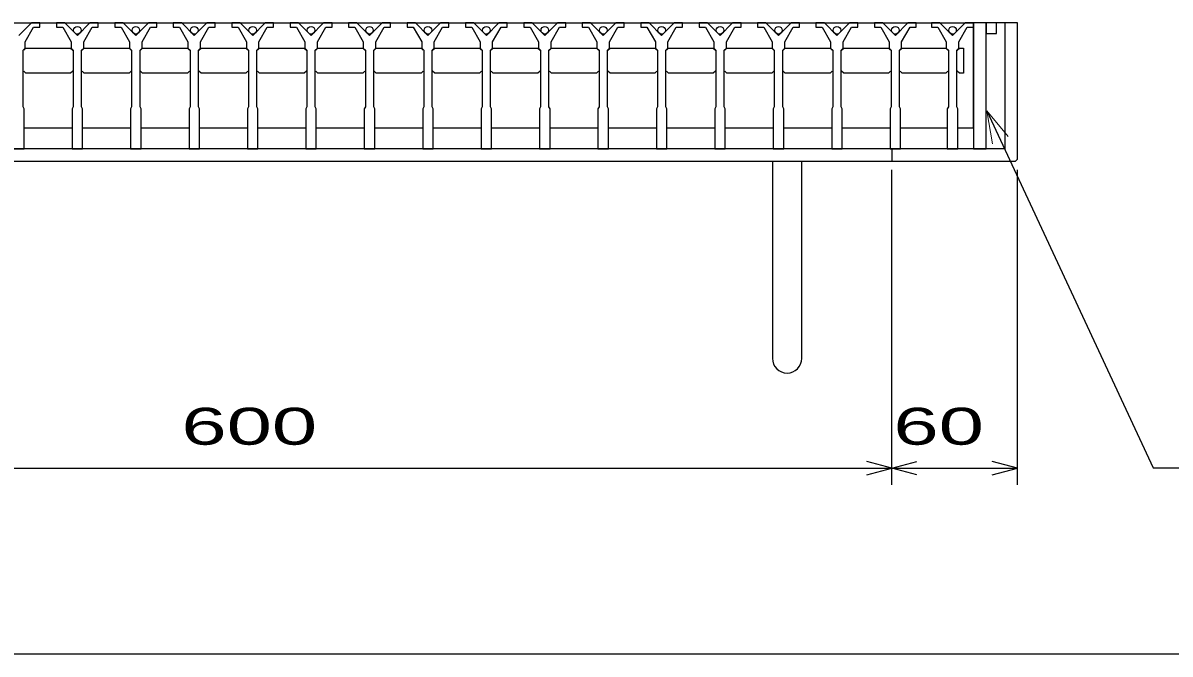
# Model space of a CAD drawing. Units: millimetres, scale not verified. Extents: x -1456 to 1379, y -1030 to 847.
# Drawn here: x -852 to -304, y -913 to -612 of the extents above; entities that cross this region are included whole.
import ezdxf
from ezdxf.enums import TextEntityAlignment as Align

# ---------------------------------------------------------------- set-up
doc = ezdxf.new("R2010")
doc.units = ezdxf.units.MM
doc.header["$LTSCALE"] = 8
for name, color, linetype, lineweight in [('0_2', 150, 'Continuous', 25), ('16', 3, 'Continuous', 25), ('17', 3, 'Continuous', 25), ('19', 6, 'Continuous', 25), ('22', 2, 'Continuous', 25)]:
    doc.layers.add(name, color=color, linetype=linetype, lineweight=lineweight)
doc.styles.add('ベクトル', font='')
doc.styles.get('ベクトル').set_extended_font_data('ベクトル')

msp = doc.modelspace()

# ---------------------------------------------------------------- linework, layer by layer
at = {"layer": '0_2'}
msp.add_line((1379.2, -912.8), (-1388.8, -912.8), dxfattribs=at)
at = {"layer": '16'}
for p, q in [((-1086.8, -611.727), (-397.8, -611.727)), ((-847.6, -611.727), (-853.6, -617.727)), ((-843.6, -611.727), (-847.6, -611.727)), ((-843.6, -613.727), (-843.6, -611.727)), ((-835.7, -611.727), (-835.7, -613.727)), ((-831.7, -611.727), (-835.7, -611.727)), ((-825.7, -617.727), (-831.7, -611.727)), ((-819.7, -611.727), (-825.7, -617.727)), ((-815.7, -611.727), (-819.7, -611.727)), ((-815.7, -613.727), (-815.7, -611.727)), ((-807.8, -611.727), (-807.8, -613.727)), ((-803.8, -611.727), (-807.8, -611.727)), ((-797.8, -617.727), (-803.8, -611.727)), ((-791.8, -611.727), (-797.8, -617.727)), ((-787.8, -611.727), (-791.8, -611.727)), ((-787.8, -613.727), (-787.8, -611.727)), ((-779.9, -611.727), (-779.9, -613.727)), ((-775.9, -611.727), (-779.9, -611.727)), ((-769.9, -617.727), (-775.9, -611.727)), ((-763.9, -611.727), (-769.9, -617.727)), ((-759.9, -611.727), (-763.9, -611.727)), ((-759.9, -613.727), (-759.9, -611.727)), ((-752, -611.727), (-752, -613.727)), ((-748, -611.727), (-752, -611.727)), ((-742, -617.727), (-748, -611.727)), ((-736, -611.727), (-742, -617.727)), ((-732, -611.727), (-736, -611.727)), ((-732, -613.727), (-732, -611.727)), ((-724.1, -611.727), (-724.1, -613.727)), ((-720.1, -611.727), (-724.1, -611.727)), ((-714.1, -617.727), (-720.1, -611.727)), ((-708.1, -611.727), (-714.1, -617.727)), ((-704.1, -611.727), (-708.1, -611.727)), ((-704.1, -613.727), (-704.1, -611.727)), ((-696.2, -611.727), (-696.2, -613.727)), ((-692.2, -611.727), (-696.2, -611.727)), ((-686.2, -617.727), (-692.2, -611.727)), ((-680.2, -611.727), (-686.2, -617.727)), ((-676.2, -611.727), (-680.2, -611.727)), ((-676.2, -613.727), (-676.2, -611.727)), ((-668.3, -611.727), (-668.3, -613.727)), ((-664.3, -611.727), (-668.3, -611.727)), ((-658.3, -617.727), (-664.3, -611.727)), ((-652.3, -611.727), (-658.3, -617.727)), ((-648.3, -611.727), (-652.3, -611.727)), ((-648.3, -613.727), (-648.3, -611.727)), ((-640.4, -611.727), (-640.4, -613.727)), ((-636.4, -611.727), (-640.4, -611.727)), ((-630.4, -617.727), (-636.4, -611.727)), ((-624.4, -611.727), (-630.4, -617.727)), ((-620.4, -611.727), (-624.4, -611.727)), ((-620.4, -613.727), (-620.4, -611.727)), ((-612.5, -611.727), (-612.5, -613.727)), ((-608.5, -611.727), (-612.5, -611.727)), ((-602.5, -617.727), (-608.5, -611.727)), ((-596.5, -611.727), (-602.5, -617.727)), ((-592.5, -611.727), (-596.5, -611.727)), ((-592.5, -613.727), (-592.5, -611.727)), ((-584.6, -611.727), (-584.6, -613.727)), ((-580.6, -611.727), (-584.6, -611.727)), ((-574.6, -617.727), (-580.6, -611.727)), ((-568.6, -611.727), (-574.6, -617.727)), ((-564.6, -611.727), (-568.6, -611.727)), ((-564.6, -613.727), (-564.6, -611.727)), ((-556.7, -611.727), (-556.7, -613.727)), ((-552.7, -611.727), (-556.7, -611.727)), ((-546.7, -617.727), (-552.7, -611.727)), ((-540.7, -611.727), (-546.7, -617.727)), ((-536.7, -611.727), (-540.7, -611.727)), ((-536.7, -613.727), (-536.7, -611.727)), ((-528.8, -611.727), (-528.8, -613.727)), ((-524.8, -611.727), (-528.8, -611.727)), ((-518.8, -617.727), (-524.8, -611.727)), ((-512.8, -611.727), (-518.8, -617.727)), ((-508.8, -611.727), (-512.8, -611.727)), ((-508.8, -613.727), (-508.8, -611.727)), ((-500.9, -611.727), (-500.9, -613.727)), ((-496.9, -611.727), (-500.9, -611.727)), ((-490.9, -617.727), (-496.9, -611.727)), ((-484.9, -611.727), (-490.9, -617.727)), ((-480.9, -611.727), (-484.9, -611.727)), ((-480.9, -613.727), (-480.9, -611.727)), ((-473, -611.727), (-473, -613.727)), ((-469, -611.727), (-473, -611.727)), ((-463, -617.727), (-469, -611.727)), ((-457, -611.727), (-463, -617.727)), ((-453, -611.727), (-457, -611.727)), ((-453, -613.727), (-453, -611.727)), ((-445.1, -611.727), (-445.1, -613.727)), ((-441.1, -611.727), (-445.1, -611.727)), ((-435.1, -617.727), (-441.1, -611.727)), ((-429.1, -611.727), (-435.1, -617.727)), ((-425.1, -611.727), (-429.1, -611.727)), ((-425.1, -613.727), (-425.1, -611.727)), ((-417.8, -611.727), (-417.8, -613.727)), ((-413.8, -611.727), (-417.8, -611.727)), ((-407.8, -617.727), (-413.8, -611.727)), ((-401.8, -611.727), (-407.8, -617.727)), ((-397.8, -611.727), (-401.8, -611.727)), ((-397.8, -613.727), (-397.8, -611.727)), ((-397.8, -661.727), (-397.8, -611.727)), ((-850.6, -620.727), (-846.6, -613.727)), ((-846.6, -613.727), (-843.6, -613.727)), ((-835.7, -613.727), (-832.7, -613.727)), ((-832.7, -613.727), (-828.7, -620.727)), ((-822.7, -620.727), (-818.7, -613.727)), ((-818.7, -613.727), (-815.7, -613.727)), ((-807.8, -613.727), (-804.8, -613.727)), ((-804.8, -613.727), (-800.8, -620.727)), ((-794.8, -620.727), (-790.8, -613.727)), ((-790.8, -613.727), (-787.8, -613.727)), ((-779.9, -613.727), (-776.9, -613.727)), ((-776.9, -613.727), (-772.9, -620.727)), ((-766.9, -620.727), (-762.9, -613.727)), ((-762.9, -613.727), (-759.9, -613.727)), ((-752, -613.727), (-749, -613.727)), ((-749, -613.727), (-745, -620.727)), ((-739, -620.727), (-735, -613.727)), ((-735, -613.727), (-732, -613.727)), ((-724.1, -613.727), (-721.1, -613.727)), ((-721.1, -613.727), (-717.1, -620.727)), ((-711.1, -620.727), (-707.1, -613.727)), ((-707.1, -613.727), (-704.1, -613.727)), ((-696.2, -613.727), (-693.2, -613.727)), ((-693.2, -613.727), (-689.2, -620.727)), ((-683.2, -620.727), (-679.2, -613.727)), ((-679.2, -613.727), (-676.2, -613.727)), ((-668.3, -613.727), (-665.3, -613.727)), ((-665.3, -613.727), (-661.3, -620.727)), ((-655.3, -620.727), (-651.3, -613.727)), ((-651.3, -613.727), (-648.3, -613.727)), ((-640.4, -613.727), (-637.4, -613.727)), ((-637.4, -613.727), (-633.4, -620.727)), ((-627.4, -620.727), (-623.4, -613.727)), ((-623.4, -613.727), (-620.4, -613.727)), ((-612.5, -613.727), (-609.5, -613.727)), ((-609.5, -613.727), (-605.5, -620.727)), ((-599.5, -620.727), (-595.5, -613.727)), ((-595.5, -613.727), (-592.5, -613.727)), ((-584.6, -613.727), (-581.6, -613.727)), ((-581.6, -613.727), (-577.6, -620.727)), ((-571.6, -620.727), (-567.6, -613.727)), ((-567.6, -613.727), (-564.6, -613.727)), ((-556.7, -613.727), (-553.7, -613.727)), ((-553.7, -613.727), (-549.7, -620.727)), ((-543.7, -620.727), (-539.7, -613.727)), ((-539.7, -613.727), (-536.7, -613.727)), ((-528.8, -613.727), (-525.8, -613.727)), ((-525.8, -613.727), (-521.8, -620.727)), ((-515.8, -620.727), (-511.8, -613.727)), ((-511.8, -613.727), (-508.8, -613.727)), ((-500.9, -613.727), (-497.9, -613.727)), ((-497.9, -613.727), (-493.9, -620.727)), ((-487.9, -620.727), (-483.9, -613.727)), ((-483.9, -613.727), (-480.9, -613.727)), ((-473, -613.727), (-470, -613.727)), ((-470, -613.727), (-466, -620.727)), ((-460, -620.727), (-456, -613.727)), ((-456, -613.727), (-453, -613.727)), ((-445.1, -613.727), (-442.1, -613.727)), ((-442.1, -613.727), (-438.1, -620.727)), ((-432.1, -620.727), (-428.1, -613.727)), ((-428.1, -613.727), (-425.1, -613.727)), ((-417.8, -613.727), (-414.8, -613.727)), ((-414.8, -613.727), (-410.8, -620.727)), ((-404.8, -620.727), (-400.8, -613.727)), ((-400.8, -613.727), (-397.8, -613.727)), ((-851.6, -624.727), (-850.6, -623.727)), ((-851.35, -624.727), (-850.35, -623.727)), ((-850.6, -623.727), (-850.6, -620.727)), ((-850.35, -623.727), (-828.95, -623.727)), ((-828.95, -623.727), (-827.95, -624.727)), ((-828.7, -620.727), (-828.7, -623.727)), ((-828.7, -623.727), (-827.7, -624.727)), ((-823.7, -624.727), (-822.7, -623.727)), ((-823.45, -624.727), (-822.45, -623.727)), ((-822.7, -623.727), (-822.7, -620.727)), ((-822.45, -623.727), (-801.05, -623.727)), ((-801.05, -623.727), (-800.05, -624.727)), ((-800.8, -620.727), (-800.8, -623.727)), ((-800.8, -623.727), (-799.8, -624.727)), ((-795.8, -624.727), (-794.8, -623.727)), ((-795.55, -624.727), (-794.55, -623.727)), ((-794.8, -623.727), (-794.8, -620.727)), ((-794.55, -623.727), (-773.15, -623.727)), ((-773.15, -623.727), (-772.15, -624.727)), ((-772.9, -620.727), (-772.9, -623.727)), ((-772.9, -623.727), (-771.9, -624.727)), ((-767.9, -624.727), (-766.9, -623.727)), ((-767.65, -624.727), (-766.65, -623.727)), ((-766.9, -623.727), (-766.9, -620.727)), ((-766.65, -623.727), (-745.25, -623.727)), ((-745.25, -623.727), (-744.25, -624.727)), ((-745, -620.727), (-745, -623.727)), ((-745, -623.727), (-744, -624.727)), ((-740, -624.727), (-739, -623.727)), ((-739.75, -624.727), (-738.75, -623.727)), ((-739, -623.727), (-739, -620.727)), ((-738.75, -623.727), (-717.35, -623.727)), ((-717.35, -623.727), (-716.35, -624.727)), ((-717.1, -620.727), (-717.1, -623.727)), ((-717.1, -623.727), (-716.1, -624.727)), ((-712.1, -624.727), (-711.1, -623.727)), ((-711.85, -624.727), (-710.85, -623.727)), ((-711.1, -623.727), (-711.1, -620.727)), ((-710.85, -623.727), (-689.45, -623.727)), ((-689.45, -623.727), (-688.45, -624.727)), ((-689.2, -620.727), (-689.2, -623.727)), ((-689.2, -623.727), (-688.2, -624.727)), ((-684.2, -624.727), (-683.2, -623.727)), ((-683.95, -624.727), (-682.95, -623.727)), ((-683.2, -623.727), (-683.2, -620.727)), ((-682.95, -623.727), (-661.55, -623.727)), ((-661.55, -623.727), (-660.55, -624.727)), ((-661.3, -620.727), (-661.3, -623.727)), ((-661.3, -623.727), (-660.3, -624.727)), ((-656.3, -624.727), (-655.3, -623.727)), ((-656.05, -624.727), (-655.05, -623.727)), ((-655.3, -623.727), (-655.3, -620.727)), ((-655.05, -623.727), (-633.65, -623.727)), ((-633.65, -623.727), (-632.65, -624.727)), ((-633.4, -620.727), (-633.4, -623.727)), ((-633.4, -623.727), (-632.4, -624.727)), ((-628.4, -624.727), (-627.4, -623.727)), ((-628.15, -624.727), (-627.15, -623.727)), ((-627.4, -623.727), (-627.4, -620.727)), ((-627.15, -623.727), (-605.75, -623.727)), ((-605.75, -623.727), (-604.75, -624.727)), ((-605.5, -620.727), (-605.5, -623.727)), ((-605.5, -623.727), (-604.5, -624.727)), ((-600.5, -624.727), (-599.5, -623.727)), ((-600.25, -624.727), (-599.25, -623.727)), ((-599.5, -623.727), (-599.5, -620.727)), ((-599.25, -623.727), (-577.85, -623.727)), ((-577.85, -623.727), (-576.85, -624.727)), ((-577.6, -620.727), (-577.6, -623.727)), ((-577.6, -623.727), (-576.6, -624.727)), ((-572.6, -624.727), (-571.6, -623.727)), ((-572.35, -624.727), (-571.35, -623.727)), ((-571.6, -623.727), (-571.6, -620.727)), ((-571.35, -623.727), (-549.95, -623.727)), ((-549.95, -623.727), (-548.95, -624.727)), ((-549.7, -620.727), (-549.7, -623.727)), ((-549.7, -623.727), (-548.7, -624.727)), ((-544.7, -624.727), (-543.7, -623.727)), ((-544.45, -624.727), (-543.45, -623.727)), ((-543.7, -623.727), (-543.7, -620.727)), ((-543.45, -623.727), (-522.05, -623.727)), ((-522.05, -623.727), (-521.05, -624.727)), ((-521.8, -620.727), (-521.8, -623.727)), ((-521.8, -623.727), (-520.8, -624.727)), ((-516.8, -624.727), (-515.8, -623.727)), ((-516.55, -624.727), (-515.55, -623.727)), ((-515.8, -623.727), (-515.8, -620.727)), ((-515.55, -623.727), (-494.15, -623.727)), ((-494.15, -623.727), (-493.15, -624.727)), ((-493.9, -620.727), (-493.9, -623.727)), ((-493.9, -623.727), (-492.9, -624.727)), ((-488.9, -624.727), (-487.9, -623.727)), ((-488.65, -624.727), (-487.65, -623.727)), ((-487.9, -623.727), (-487.9, -620.727)), ((-487.65, -623.727), (-466.25, -623.727)), ((-466.25, -623.727), (-465.25, -624.727)), ((-466, -620.727), (-466, -623.727)), ((-466, -623.727), (-465, -624.727)), ((-461, -624.727), (-460, -623.727)), ((-460.75, -624.727), (-459.75, -623.727)), ((-460, -623.727), (-460, -620.727)), ((-459.75, -623.727), (-438.35, -623.727)), ((-438.35, -623.727), (-437.35, -624.727)), ((-438.1, -620.727), (-438.1, -623.727)), ((-438.1, -623.727), (-437.1, -624.727)), ((-433.1, -624.727), (-432.1, -623.727)), ((-432.85, -624.727), (-431.85, -623.727)), ((-432.1, -623.727), (-432.1, -620.727)), ((-431.85, -623.727), (-411.05, -623.727)), ((-411.05, -623.727), (-410.05, -624.727)), ((-410.8, -620.727), (-410.8, -623.727)), ((-410.8, -623.727), (-409.8, -624.727)), ((-405.8, -624.727), (-404.8, -623.727)), ((-405.55, -624.727), (-404.55, -623.727)), ((-404.8, -623.727), (-404.8, -620.727)), ((-404.55, -623.727), (-402.55, -623.727)), ((-402.55, -623.727), (-402.55, -635.727)), ((-851.6, -651.727), (-851.6, -624.727)), ((-827.7, -624.727), (-827.7, -651.727)), ((-823.7, -651.727), (-823.7, -624.727)), ((-799.8, -624.727), (-799.8, -651.727)), ((-795.8, -651.727), (-795.8, -624.727)), ((-771.9, -624.727), (-771.9, -651.727)), ((-767.9, -651.727), (-767.9, -624.727)), ((-744, -624.727), (-744, -651.727)), ((-740, -651.727), (-740, -624.727)), ((-716.1, -624.727), (-716.1, -651.727)), ((-712.1, -651.727), (-712.1, -624.727)), ((-688.2, -624.727), (-688.2, -651.727)), ((-684.2, -651.727), (-684.2, -624.727)), ((-660.3, -624.727), (-660.3, -651.727)), ((-656.3, -651.727), (-656.3, -624.727)), ((-632.4, -624.727), (-632.4, -651.727)), ((-628.4, -651.727), (-628.4, -624.727)), ((-604.5, -624.727), (-604.5, -651.727)), ((-600.5, -651.727), (-600.5, -624.727)), ((-576.6, -624.727), (-576.6, -651.727)), ((-572.6, -651.727), (-572.6, -624.727)), ((-548.7, -624.727), (-548.7, -651.727)), ((-544.7, -651.727), (-544.7, -624.727)), ((-520.8, -624.727), (-520.8, -651.727)), ((-516.8, -651.727), (-516.8, -624.727)), ((-492.9, -624.727), (-492.9, -651.727)), ((-488.9, -651.727), (-488.9, -624.727)), ((-465, -624.727), (-465, -651.727)), ((-461, -651.727), (-461, -624.727)), ((-437.1, -624.727), (-437.1, -651.727)), ((-433.1, -651.727), (-433.1, -624.727)), ((-409.8, -624.727), (-409.8, -651.727)), ((-405.8, -651.727), (-405.8, -624.727)), ((-850.35, -635.727), (-851.35, -634.727)), ((-827.95, -634.727), (-828.95, -635.727)), ((-822.45, -635.727), (-823.45, -634.727)), ((-800.05, -634.727), (-801.05, -635.727)), ((-794.55, -635.727), (-795.55, -634.727)), ((-772.15, -634.727), (-773.15, -635.727)), ((-766.65, -635.727), (-767.65, -634.727)), ((-744.25, -634.727), (-745.25, -635.727)), ((-738.75, -635.727), (-739.75, -634.727)), ((-716.35, -634.727), (-717.35, -635.727)), ((-710.85, -635.727), (-711.85, -634.727)), ((-688.45, -634.727), (-689.45, -635.727)), ((-682.95, -635.727), (-683.95, -634.727)), ((-660.55, -634.727), (-661.55, -635.727)), ((-655.05, -635.727), (-656.05, -634.727)), ((-632.65, -634.727), (-633.65, -635.727)), ((-627.15, -635.727), (-628.15, -634.727)), ((-604.75, -634.727), (-605.75, -635.727)), ((-599.25, -635.727), (-600.25, -634.727)), ((-576.85, -634.727), (-577.85, -635.727)), ((-571.35, -635.727), (-572.35, -634.727)), ((-548.95, -634.727), (-549.95, -635.727)), ((-543.45, -635.727), (-544.45, -634.727)), ((-521.05, -634.727), (-522.05, -635.727)), ((-515.55, -635.727), (-516.55, -634.727)), ((-493.15, -634.727), (-494.15, -635.727)), ((-487.65, -635.727), (-488.65, -634.727)), ((-465.25, -634.727), (-466.25, -635.727)), ((-459.75, -635.727), (-460.75, -634.727)), ((-437.35, -634.727), (-438.35, -635.727)), ((-431.85, -635.727), (-432.85, -634.727)), ((-410.05, -634.727), (-411.05, -635.727)), ((-404.55, -635.727), (-405.55, -634.727)), ((-828.95, -635.727), (-850.35, -635.727)), ((-801.05, -635.727), (-822.45, -635.727)), ((-773.15, -635.727), (-794.55, -635.727)), ((-745.25, -635.727), (-766.65, -635.727)), ((-717.35, -635.727), (-738.75, -635.727)), ((-689.45, -635.727), (-710.85, -635.727)), ((-661.55, -635.727), (-682.95, -635.727)), ((-633.65, -635.727), (-655.05, -635.727)), ((-605.75, -635.727), (-627.15, -635.727)), ((-577.85, -635.727), (-599.25, -635.727)), ((-549.95, -635.727), (-571.35, -635.727)), ((-522.05, -635.727), (-543.45, -635.727)), ((-494.15, -635.727), (-515.55, -635.727)), ((-466.25, -635.727), (-487.65, -635.727)), ((-438.35, -635.727), (-459.75, -635.727)), ((-411.05, -635.727), (-431.85, -635.727)), ((-402.55, -635.727), (-404.55, -635.727)), ((-851.1, -652.727), (-851.6, -651.727)), ((-827.7, -651.727), (-828.2, -652.727)), ((-823.2, -652.727), (-823.7, -651.727)), ((-799.8, -651.727), (-800.3, -652.727)), ((-795.3, -652.727), (-795.8, -651.727)), ((-771.9, -651.727), (-772.4, -652.727)), ((-767.4, -652.727), (-767.9, -651.727)), ((-744, -651.727), (-744.5, -652.727)), ((-739.5, -652.727), (-740, -651.727)), ((-716.1, -651.727), (-716.6, -652.727)), ((-711.6, -652.727), (-712.1, -651.727)), ((-688.2, -651.727), (-688.7, -652.727)), ((-683.7, -652.727), (-684.2, -651.727)), ((-660.3, -651.727), (-660.8, -652.727)), ((-655.8, -652.727), (-656.3, -651.727)), ((-632.4, -651.727), (-632.9, -652.727)), ((-627.9, -652.727), (-628.4, -651.727)), ((-604.5, -651.727), (-605, -652.727)), ((-600, -652.727), (-600.5, -651.727)), ((-576.6, -651.727), (-577.1, -652.727)), ((-572.1, -652.727), (-572.6, -651.727)), ((-548.7, -651.727), (-549.2, -652.727)), ((-544.2, -652.727), (-544.7, -651.727)), ((-520.8, -651.727), (-521.3, -652.727)), ((-516.3, -652.727), (-516.8, -651.727)), ((-492.9, -651.727), (-493.4, -652.727)), ((-488.4, -652.727), (-488.9, -651.727)), ((-465, -651.727), (-465.5, -652.727)), ((-460.5, -652.727), (-461, -651.727)), ((-437.1, -651.727), (-437.6, -652.727)), ((-432.6, -652.727), (-433.1, -651.727)), ((-409.8, -651.727), (-410.3, -652.727)), ((-405.3, -652.727), (-405.8, -651.727)), ((-851.1, -671.727), (-851.1, -652.727)), ((-828.2, -652.727), (-828.2, -671.727)), ((-823.2, -671.727), (-823.2, -652.727)), ((-800.3, -652.727), (-800.3, -671.727)), ((-795.3, -671.727), (-795.3, -652.727)), ((-772.4, -652.727), (-772.4, -671.727)), ((-767.4, -671.727), (-767.4, -652.727)), ((-744.5, -652.727), (-744.5, -671.727)), ((-739.5, -671.727), (-739.5, -652.727)), ((-716.6, -652.727), (-716.6, -671.727)), ((-711.6, -671.727), (-711.6, -652.727)), ((-688.7, -652.727), (-688.7, -671.727)), ((-683.7, -671.727), (-683.7, -652.727)), ((-660.8, -652.727), (-660.8, -671.727)), ((-655.8, -671.727), (-655.8, -652.727)), ((-632.9, -652.727), (-632.9, -671.727)), ((-627.9, -671.727), (-627.9, -652.727)), ((-605, -652.727), (-605, -671.727)), ((-600, -671.727), (-600, -652.727)), ((-577.1, -652.727), (-577.1, -671.727)), ((-572.1, -671.727), (-572.1, -652.727)), ((-549.2, -652.727), (-549.2, -671.727)), ((-544.2, -671.727), (-544.2, -652.727)), ((-521.3, -652.727), (-521.3, -671.727)), ((-516.3, -671.727), (-516.3, -652.727)), ((-493.4, -652.727), (-493.4, -671.727)), ((-488.4, -671.727), (-488.4, -652.727)), ((-465.5, -652.727), (-465.5, -671.727)), ((-460.5, -671.727), (-460.5, -652.727)), ((-437.6, -652.727), (-437.6, -671.727)), ((-432.6, -671.727), (-432.6, -652.727)), ((-410.3, -652.727), (-410.3, -671.727)), ((-405.3, -671.727), (-405.3, -652.727)), ((-851.1, -661.727), (-828.2, -661.727)), ((-823.2, -661.727), (-800.3, -661.727)), ((-795.3, -661.727), (-772.4, -661.727)), ((-767.4, -661.727), (-744.5, -661.727)), ((-739.5, -661.727), (-716.6, -661.727)), ((-711.6, -661.727), (-688.7, -661.727)), ((-683.7, -661.727), (-660.8, -661.727)), ((-655.8, -661.727), (-632.9, -661.727)), ((-627.9, -661.727), (-605, -661.727)), ((-600, -661.727), (-577.1, -661.727)), ((-572.1, -661.727), (-549.2, -661.727)), ((-544.2, -661.727), (-521.3, -661.727)), ((-516.3, -661.727), (-493.4, -661.727)), ((-488.4, -661.727), (-465.5, -661.727)), ((-460.5, -661.727), (-437.6, -661.727)), ((-432.6, -661.727), (-410.3, -661.727)), ((-405.3, -661.727), (-397.8, -661.727)), ((-856.1, -671.727), (-851.1, -671.727)), ((-828.2, -671.727), (-823.2, -671.727)), ((-800.3, -671.727), (-795.3, -671.727)), ((-772.4, -671.727), (-767.4, -671.727)), ((-744.5, -671.727), (-739.5, -671.727)), ((-716.6, -671.727), (-711.6, -671.727)), ((-688.7, -671.727), (-683.7, -671.727)), ((-660.8, -671.727), (-655.8, -671.727)), ((-632.9, -671.727), (-627.9, -671.727)), ((-605, -671.727), (-600, -671.727)), ((-577.1, -671.727), (-572.1, -671.727)), ((-549.2, -671.727), (-544.2, -671.727)), ((-521.3, -671.727), (-516.3, -671.727)), ((-493.4, -671.727), (-488.4, -671.727)), ((-465.5, -671.727), (-460.5, -671.727)), ((-437.6, -671.727), (-432.6, -671.727)), ((-410.3, -671.727), (-405.3, -671.727))]:
    msp.add_line(p, q, dxfattribs=at)
for centre in [(-825.7, -615.227), (-797.8, -615.227), (-769.9, -615.227), (-742, -615.227), (-714.1, -615.227), (-686.2, -615.227), (-658.3, -615.227), (-630.4, -615.227), (-602.5, -615.227), (-574.6, -615.227), (-546.7, -615.227), (-518.8, -615.227), (-490.9, -615.227), (-463, -615.227), (-435.1, -615.227), (-407.8, -615.227)]:
    msp.add_circle(centre, 1.8, dxfattribs=at)
at = {"layer": '17'}
for p, q in [((-397.8, -611.727), (-397.8, -671.727)), ((-391.8, -611.727), (-397.8, -611.727)), ((-391.8, -671.727), (-391.8, -611.727)), ((-391.8, -611.727), (-391.8, -616.727)), ((-386.8, -611.727), (-391.8, -611.727)), ((-386.8, -616.727), (-386.8, -611.727)), ((-391.8, -616.727), (-386.8, -616.727)), ((-397.8, -671.727), (-391.8, -671.727))]:
    msp.add_line(p, q, dxfattribs=at)
at = {"layer": '19'}
for p, q in [((-376.8, -611.727), (-386.8, -611.727)), ((-382.8, -611.727), (-382.8, -671.727)), ((-376.8, -676.727), (-376.8, -611.727)), ((-382.8, -671.727), (-1090.8, -671.727)), ((-436.8, -671.727), (-436.8, -677.727)), ((-1095.8, -677.727), (-377.8, -677.727)), ((-493.8, -677.727), (-493.8, -771.727)), ((-479.8, -771.727), (-479.8, -677.727)), ((-377.8, -677.727), (-376.8, -676.727))]:
    msp.add_line(p, q, dxfattribs=at)
msp.add_arc((-486.8, -771.727), 7, 180, 0, dxfattribs=at)
at = {"layer": '22', "color": 4, "lineweight": 13}
for p, q in [((-381.202, -665.928), (-391.487, -653.671)), ((-391.487, -653.671), (-388.709, -669.428))]:
    msp.add_line(p, q, dxfattribs=at)
at = {"layer": '22', "color": 4}
for p, q in [((-391.487, -653.671), (-312.063, -823.997)), ((-436.8, -832.127), (-436.8, -681.727)), ((-376.8, -832.127), (-376.8, -681.727)), ((-436.8, -824.127), (-448.8, -820.927)), ((-436.8, -824.127), (-424.8, -820.927)), ((-376.8, -824.127), (-388.8, -820.927)), ((-1036.8, -824.127), (-436.8, -824.127)), ((-448.8, -827.327), (-436.8, -824.127)), ((-424.8, -827.327), (-436.8, -824.127)), ((-436.8, -824.127), (-376.8, -824.127)), ((-388.8, -827.327), (-376.8, -824.127)), ((-312.063, -823.997), (-180.863, -823.997))]:
    msp.add_line(p, q, dxfattribs=at)

# ---------------------------------------------------------------- texts
at = {"layer": '22', "style": 'ベクトル', "width": 1.65}
for s, p in [(' 600 ', (-786.8, -804.127)), (' 60 ', (-446.8, -804.127))]:
    msp.add_text(s, height=17.6, dxfattribs=at).set_placement(p, align=Align.MIDDLE_LEFT)

doc.saveas('drawing.dxf')
